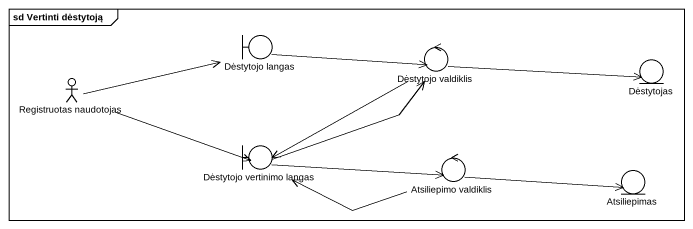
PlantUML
@startuml
mainframe sd Vertinti dėstytoją
boundary "Dėstytojo langas" as Dėstytojo_langas
control "Dėstytojo valdiklis" as Dėstytojo_valdiklis
entity Dėstytojas
actor "Registruotas naudotojas" as Registruotas_naudotojas
boundary "Dėstytojo vertinimo langas" as Dėstytojo_vertinimo_langas
control "Atsiliepimo valdiklis" as Atsiliepimo_valdiklis
entity Atsiliepimas
Dėstytojo_langas -right-> Dėstytojo_valdiklis
Dėstytojo_valdiklis -right-> Dėstytojas
Dėstytojo_valdiklis -left-> Dėstytojo_vertinimo_langas
Registruotas_naudotojas -right-> Dėstytojo_langas
Registruotas_naudotojas -right-> Dėstytojo_vertinimo_langas
Dėstytojo_vertinimo_langas -right-> Dėstytojo_valdiklis
Dėstytojo_vertinimo_langas -right-> Atsiliepimo_valdiklis
Atsiliepimo_valdiklis -left-> Dėstytojo_vertinimo_langas
Atsiliepimo_valdiklis -right-> Atsiliepimas
@enduml
